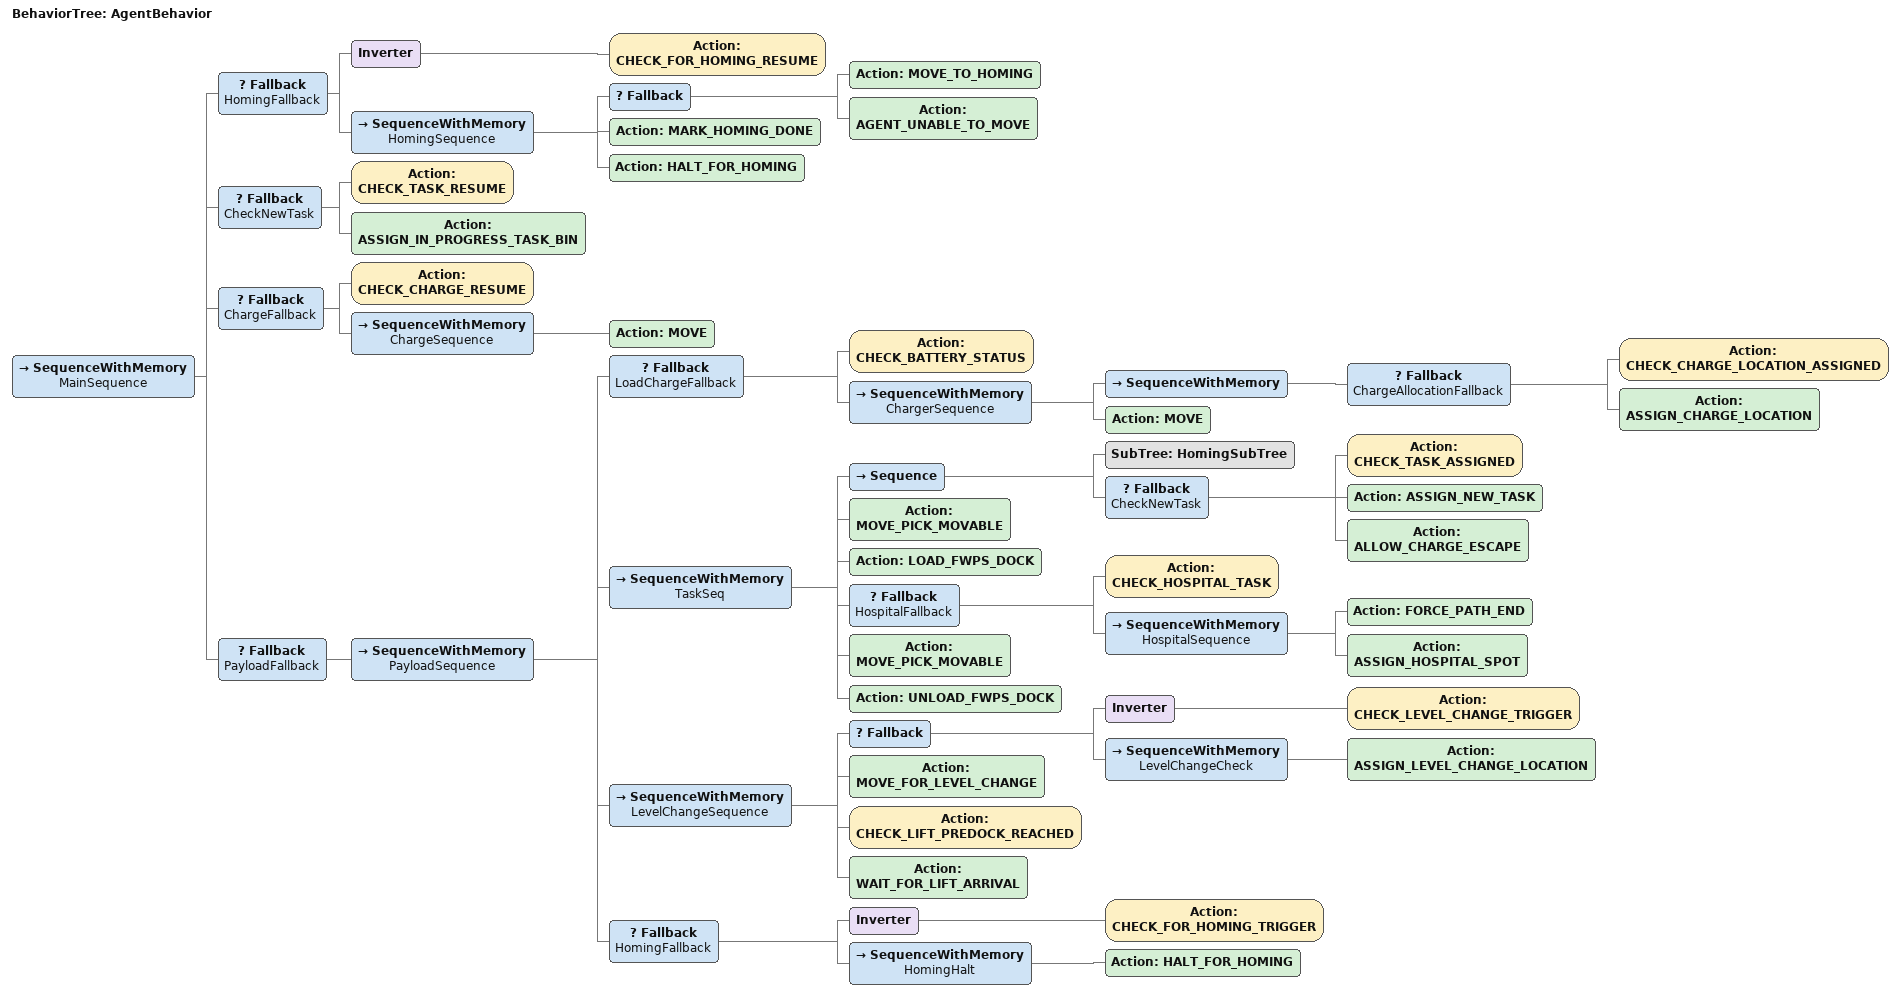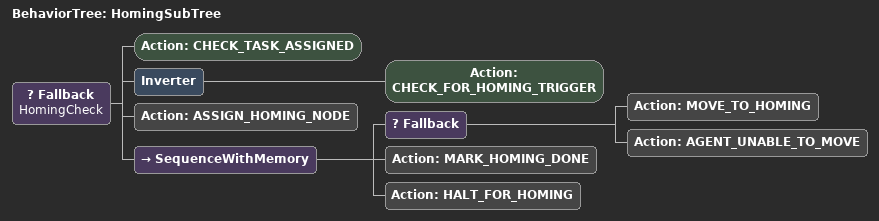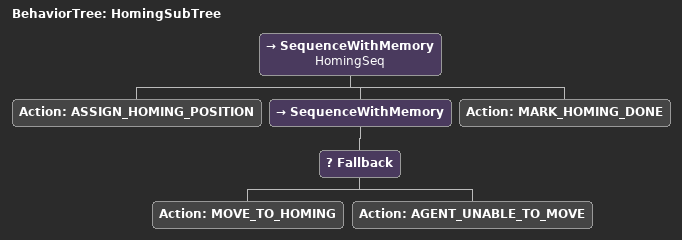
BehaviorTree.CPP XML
<?xml version='1.0' encoding='UTF-8'?>
<root main_tree_to_execute="AgentBehavior" BTCPP_format="4">
    <BehaviorTree ID="AgentBehavior">
        <SequenceWithMemory name="MainSequence">
            <Fallback name="HomingFallback">
                <Inverter>
                    <Action ID="CHECK_FOR_HOMING_RESUME" />
                </Inverter>
                <SequenceWithMemory name="HomingSequence">
                    <Fallback>
                        <Action ID="MOVE_TO_HOMING" />
                        <!-- If the agent is already unable to move then stop path extension -->
                        <Action ID="AGENT_UNABLE_TO_MOVE" />
                    </Fallback>
                    <Action ID="MARK_HOMING_DONE" />
                    <!-- If the system is homing then halt the robot -->
                    <Action ID="HALT_FOR_HOMING" />
                </SequenceWithMemory>
            </Fallback>
            <!-- Second check is for task. -->
            <Fallback name="CheckNewTask">
                <Action ID="CHECK_TASK_RESUME" />
                <Action ID="ASSIGN_IN_PROGRESS_TASK_BIN" />
            </Fallback>
            <Fallback name="ChargeFallback">
                <Action ID="CHECK_CHARGE_RESUME" />
                <SequenceWithMemory name="ChargeSequence">
                    <Action ID="MOVE" />
                </SequenceWithMemory>
            </Fallback>
            <Fallback name="PayloadFallback">
                <SequenceWithMemory name="PayloadSequence">
                    <Fallback name="LoadChargeFallback">
                        <Action ID="CHECK_BATTERY_STATUS" />
                        <SequenceWithMemory name="ChargerSequence">
                            <SequenceWithMemory>
                                <Fallback name="ChargeAllocationFallback">
                                    <Action ID="CHECK_CHARGE_LOCATION_ASSIGNED" />
                                    <Action ID="ASSIGN_CHARGE_LOCATION" />
                                </Fallback>
                            </SequenceWithMemory>
                            <Action ID="MOVE" />
                        </SequenceWithMemory>
                    </Fallback>
                    <SequenceWithMemory name="TaskSeq">
                        <!-- Action ID="MOVE_PICK_MOVABLE" /-->
                        <Sequence>
                            <SubTree ID="HomingSubTree" />
                            <!-- Second check is for task. -->
                            <Fallback name="CheckNewTask">
                                <Action ID="CHECK_TASK_ASSIGNED" />
                                <Action ID="ASSIGN_NEW_TASK" />
                                <Action ID="ALLOW_CHARGE_ESCAPE" />
                            </Fallback>
                        </Sequence>
                        <Action ID="MOVE_PICK_MOVABLE" />
                        <Action ID="LOAD_FWPS_DOCK" />
                        <Fallback name="HospitalFallback">
                            <Action ID="CHECK_HOSPITAL_TASK" />
                            <SequenceWithMemory name="HospitalSequence">
                                <Action ID="FORCE_PATH_END" />
                                <Action ID="ASSIGN_HOSPITAL_SPOT" />
                            </SequenceWithMemory>
                        </Fallback>
                        <Action ID="MOVE_PICK_MOVABLE" />
                        <Action ID="UNLOAD_FWPS_DOCK" />
                    </SequenceWithMemory>
                    <SequenceWithMemory name="LevelChangeSequence">
                        <Fallback>
                            <!-- If lane change is triggered -->
                            <Inverter>
                                <Action ID="CHECK_LEVEL_CHANGE_TRIGGER" />
                            </Inverter>
                            <SequenceWithMemory name="LevelChangeCheck">
                                <Action ID="ASSIGN_LEVEL_CHANGE_LOCATION" />
                            </SequenceWithMemory>
                        </Fallback>
                        <Action ID="MOVE_FOR_LEVEL_CHANGE" />
                        <Action ID="CHECK_LIFT_PREDOCK_REACHED" />
                        <Action ID="WAIT_FOR_LIFT_ARRIVAL" />
                    </SequenceWithMemory>
                    <!-- Go to home position. Enable if homing is needed. -->
                    <!-- If the system is homing then halt the robot -->
                    <Fallback name="HomingFallback">
                        <Inverter>
                            <Action ID="CHECK_FOR_HOMING_TRIGGER" />
                        </Inverter>
                        <SequenceWithMemory name="HomingHalt">
                            <Action ID="HALT_FOR_HOMING" />
                        </SequenceWithMemory>
                    </Fallback>
                </SequenceWithMemory>
            </Fallback>
        </SequenceWithMemory>
    </BehaviorTree>

    <!-- Create subtree for homing check -->
    <BehaviorTree ID="HomingSubTree">
        <!-- At this point check if the homing is triggered -->
        <Fallback name="HomingCheck">
            <!-- If a task is assigned then skip this. -->
            <Action ID="CHECK_TASK_ASSIGNED" />
            <!-- If homing is triggered -->
            <Inverter>
                <Action ID="CHECK_FOR_HOMING_TRIGGER" />
            </Inverter>
            <!-- If homing is triggered then agent needs to go the homing node and wait
            there. -->
            <Action ID="ASSIGN_HOMING_NODE" />
            <SequenceWithMemory>
                <!-- After assigning the task for the homing, first allow the agent to  move while in
                motion if the homing is requested -->
                <Fallback>
                    <Action ID="MOVE_TO_HOMING" />
                    <!-- Check if the agent is unable to move. This block always returns failure
                    except when robot is not moving. So only move to homing can get out of the
                    sequence -->
                    <!-- If the agent is already unable to move then stop path extension -->
                    <Action ID="AGENT_UNABLE_TO_MOVE" />
                </Fallback>
                <Action ID="MARK_HOMING_DONE" />
                <Action ID="HALT_FOR_HOMING" />
            </SequenceWithMemory>
        </Fallback>
    </BehaviorTree>

    <!-- Create subtree for homing check -->
    <BehaviorTree ID="HomingSubTree">
        <SequenceWithMemory name="HomingSeq">
            <Action ID="ASSIGN_HOMING_POSITION" />
            <SequenceWithMemory>
                <!-- After assigning the task for the homing, first allow the agent to move while in
                motion if the homing is requested -->
                <Fallback>
                    <Action ID="MOVE_TO_HOMING" />
                    <!-- Check if the agent is unable to move. This block always returns failure
                    except when robot is not moving. So only move to homing can get out of the
                    sequence -->
                    <!-- If the agent is already unable to move then stop path extension -->
                    <Action ID="AGENT_UNABLE_TO_MOVE" />
                </Fallback>
            </SequenceWithMemory>
            <Action ID="MARK_HOMING_DONE" />
        </SequenceWithMemory>
    </BehaviorTree>

</root>
